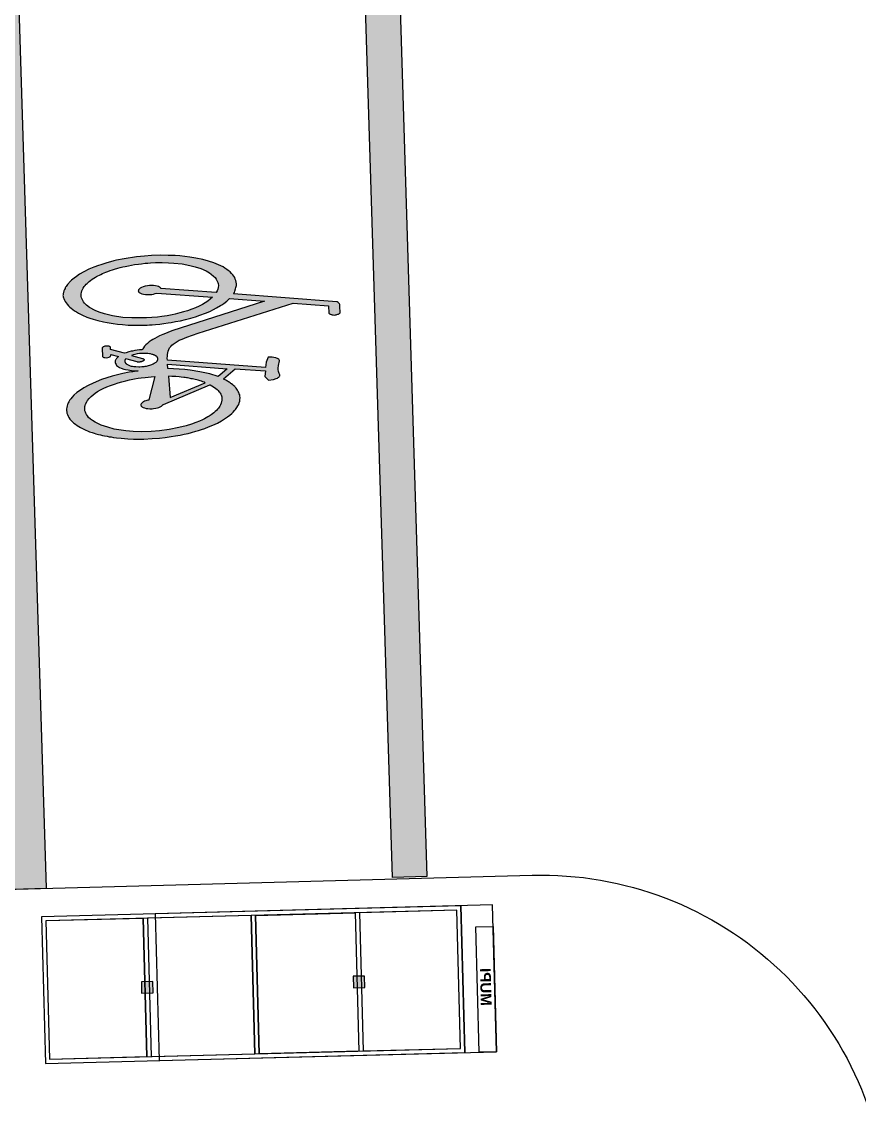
# Model space of a CAD drawing. Header units: metres. Extents: x 668617 to 675126, y 2286318 to 2293677.
# Drawn here: x 669595.03 to 669604.71, y 2287211.24 to 2287223.79 of the extents above; entities that cross this region are included whole.
import ezdxf

# ---------------------------------------------------------------- set-up
doc = ezdxf.new("R2010")
doc.units = ezdxf.units.M
doc.header["$MEASUREMENT"] = 0
for name, color, linetype in [('DMTG-M-PARABUS', 1, 'Continuous'), ('DMTG-PB-BANQUETAS', 251, 'Continuous'), ('DMTG-SH-CAJA BICI', 252, 'Continuous')]:
    doc.layers.add(name, color=color, linetype=linetype)
doc.styles.get("Standard").update_dxf_attribs({"font": 'arial.ttf'})
pattern_1 = [(0, (0, 0), (0, 6.985), [5.08, -1.905]), (90, (0, 0), (-6.985, 4e-16), [5.08, -1.905])]

# ---------------------------------------------------------------- blocks, each defined once
blk = doc.blocks.new('Parabus')
h = blk.add_hatch()
h.set_pattern_fill('ANGLE', color=8)
h.set_pattern_definition(pattern_1)
h.paths.add_polyline_path([(1.175, 1.65), (0.05, 1.65), (0.05, 0.05), (1.175, 0.05), (1.175, 0.784), (1.134, 0.784), (1.134, 0.916), (1.175, 0.916)])
h.paths.add_polyline_path([(2.375, 1.65), (1.225, 1.65), (1.225, 0.916), (1.266, 0.916), (1.266, 0.784), (1.225, 0.784), (1.225, 0.05), (2.375, 0.05)])
h.paths.add_polyline_path([(3.625, 1.65), (2.425, 1.65), (2.425, 0.05), (3.625, 0.05), (3.625, 0.784), (3.584, 0.784), (3.584, 0.916), (3.625, 0.916)])
h.paths.add_polyline_path([(4.8, 1.65), (3.675, 1.65), (3.675, 0.916), (3.716, 0.916), (3.716, 0.784), (3.675, 0.784), (3.675, 0.05), (4.8, 0.05)])
h = blk.add_hatch()
h.set_pattern_fill('ANGLE', color=8)
h.set_pattern_definition(pattern_1)
h.paths.add_polyline_path([(-0.166, 0), (-0.166, 1.45), (-0.366, 1.45), (-0.366, 0)])
h = blk.add_hatch(color=252)
h.dxf.hatch_style = 1
h.paths.add_polyline_path([(1.266, 0.784), (1.134, 0.784), (1.134, 0.916), (1.266, 0.916)])
h.paths.add_polyline_path([(3.584, 0.784), (3.584, 0.916), (3.716, 0.916), (3.716, 0.784)])
at = {"color": 252}
for points in [[(4.85, 0), (0, 0), (0, 1.7), (4.85, 1.7)], [(4.8, 0.05), (0.05, 0.05), (0.05, 1.65), (4.8, 1.65)], [(0.05, 1.65), (1.175, 1.65), (1.175, 0.05), (0.05, 0.05)], [(1.225, 0.05), (2.375, 0.05), (2.375, 1.65), (1.225, 1.65)], [(2.425, 1.65), (3.625, 1.65), (3.625, 0.05), (2.425, 0.05)], [(3.675, 1.65), (4.8, 1.65), (4.8, 0.05), (3.675, 0.05)], [(-0.166, 0), (-0.166, 1.45), (-0.366, 1.45), (-0.366, 0)], [(1.266, 0.784), (1.134, 0.784), (1.134, 0.916), (1.266, 0.916)], [(3.584, 0.784), (3.584, 0.916), (3.716, 0.916), (3.716, 0.784)]]:
    blk.add_lwpolyline(points, close=True, dxfattribs=at)
for points in [[(0, 1.7), (0, 0)], [(1.175, 1.65), (1.175, 0.05)], [(1.225, 1.65), (1.225, 0.05)], [(2.375, 1.65), (2.375, 0.05)], [(2.425, 1.65), (2.425, 0.05)], [(3.625, 1.65), (3.625, 0.05)], [(3.675, 1.65), (3.675, 0.05)], [(4.85, 1.7), (4.85, 0)]]:
    blk.add_lwpolyline(points, dxfattribs=at)
at = {"color": 252, "insert": (-0.325, 0.535), "char_height": 0.125, "attachment_point": 1, "rotation": 90}
blk.add_mtext_dynamic_manual_height_columns('{\\fArial|b1|i0|c0|p34;MUPI}', width=0.63428, gutter_width=12.5, heights=[0], dxfattribs=at)
blk = doc.blocks.new('*U195')
h = blk.add_hatch(color=252)
h.dxf.hatch_style = 1
h.paths.add_polyline_path([(12.435, -1.6), (12.435, -1.2), (0, -1.2), (0, -1.6)])
h.paths.add_polyline_path([(12.435, -5.6), (0, -5.6), (0, -6), (12.435, -6)])
h = blk.add_hatch(color=252)
h.dxf.hatch_style = 1
h.paths.add_polyline_path([(7.272, -4.135), (7.268, -4.07), (7.259, -3.997), (7.253, -3.947), (7.245, -3.895), (7.237, -3.847), (7.228, -3.802), (7.219, -3.761), (7.207, -3.712), (7.199, -3.681), (7.189, -3.647), (7.177, -3.607), (7.161, -3.563), (7.142, -3.512), (7.119, -3.459), (7.095, -3.411), (7.074, -3.375), (7.052, -3.339), (7.033, -3.314), (7.012, -3.288), (6.997, -3.272), (6.981, -3.256), (6.968, -3.244), (6.947, -3.228), (6.929, -3.216), (6.912, -3.207), (6.893, -3.199), (6.875, -3.194), (6.856, -3.191), (6.836, -3.189), (6.831, -3.189), (6.817, -3.19), (6.802, -3.192), (6.788, -3.196), (6.774, -3.201), (6.76, -3.207), (6.747, -3.214), (6.734, -3.222), (6.721, -3.232), (6.709, -3.242), (6.703, -3.247), (6.695, -3.255), (6.683, -3.268), (6.671, -3.282), (6.665, -3.289), (6.66, -3.296), (6.65, -3.31), (6.645, -3.317), (6.638, -3.328), (6.634, -3.334), (6.627, -3.345), (6.622, -3.354), (6.617, -3.364), (6.612, -3.373), (6.498, -3.236), (6.532, -2.887), (6.597, -2.893), (6.626, -2.867), (6.641, -2.852), (6.634, -2.795), (6.625, -2.763), (6.62, -2.749), (6.616, -2.741), (6.61, -2.733), (6.605, -2.728), (6.6, -2.724), (6.596, -2.722), (6.591, -2.721), (6.583, -2.722), (6.578, -2.724), (6.571, -2.728), (6.544, -2.737), (6.523, -2.74), (6.507, -2.739), (6.476, -2.734), (6.421, -2.719), (6.418, -2.72), (6.41, -2.723), (6.404, -2.728), (6.398, -2.735), (6.394, -2.743), (6.389, -2.752), (6.386, -2.763), (6.381, -2.784), (6.378, -2.805), (6.376, -2.85), (6.431, -2.875), (6.494, -2.883), (6.374, -4.015), (6.351, -4.015), (6.329, -4.014), (6.309, -4.012), (6.288, -4.008), (6.269, -4.002), (6.251, -3.994), (6.234, -3.985), (6.218, -3.972), (6.204, -3.958), (6.19, -3.941), (6.175, -3.92), (6.161, -3.894), (6.149, -3.871), (6.135, -3.838), (6.114, -3.781), (6.075, -3.649), (5.762, -2.542), (5.805, -2.133), (5.89, -2.133), (5.893, -2.13), (5.897, -2.124), (5.9, -2.119), (5.902, -2.113), (5.905, -2.106), (5.906, -2.102), (5.908, -2.096), (5.911, -2.085), (5.912, -2.068), (5.911, -2.057), (5.91, -2.047), (5.908, -2.04), (5.905, -2.03), (5.902, -2.022), (5.899, -2.016), (5.897, -2.011), (5.893, -2.005), (5.89, -2.002), (5.811, -2.002), (5.803, -2.003), (5.794, -2.004), (5.785, -2.008), (5.776, -2.013), (5.768, -2.02), (5.761, -2.031), (5.759, -2.037), (5.632, -3.227), (5.627, -3.224), (5.615, -3.217), (5.602, -3.211), (5.573, -3.201), (5.558, -3.197), (5.546, -3.194), (5.534, -3.191), (5.525, -3.19), (5.522, -3.189), (5.515, -3.19), (5.497, -3.191), (5.479, -3.195), (5.461, -3.201), (5.444, -3.208), (5.426, -3.218), (5.41, -3.23), (5.394, -3.243), (5.377, -3.259), (5.358, -3.281), (5.346, -3.296), (5.331, -3.317), (5.317, -3.339), (5.304, -3.362), (5.29, -3.389), (5.266, -3.443), (5.244, -3.503), (5.224, -3.57), (5.204, -3.651), (5.19, -3.719), (5.174, -3.834), (5.169, -3.886), (5.163, -3.967), (5.16, -4.058), (5.16, -4.162), (5.163, -4.242), (5.169, -4.336), (5.186, -4.477), (5.201, -4.567), (5.208, -4.598), (5.217, -4.639), (5.226, -4.679), (5.24, -4.726), (5.247, -4.751), (5.255, -4.777), (5.274, -4.832), (5.296, -4.889), (5.323, -4.95), (5.35, -5), (5.374, -5.036), (5.392, -5.064), (5.416, -5.093), (5.423, -5.102), (5.432, -5.112), (5.441, -5.121), (5.449, -5.128), (5.456, -5.135), (5.465, -5.143), (5.477, -5.152), (5.485, -5.158), (5.495, -5.165), (5.501, -5.169), (5.508, -5.172), (5.519, -5.178), (5.527, -5.181), (5.535, -5.185), (5.542, -5.188), (5.551, -5.19), (5.558, -5.193), (5.565, -5.194), (5.574, -5.196), (5.582, -5.197), (5.589, -5.198), (5.599, -5.198), (5.605, -5.197), (5.615, -5.194), (5.626, -5.191), (5.643, -5.184), (5.659, -5.175), (5.677, -5.165), (5.693, -5.153), (5.71, -5.139), (5.725, -5.125), (5.74, -5.108), (5.755, -5.09), (5.77, -5.07), (5.785, -5.049), (5.799, -5.027), (5.812, -5.004), (5.825, -4.979), (5.847, -4.93), (5.861, -4.896), (5.875, -4.856), (5.892, -4.805), (5.909, -4.74), (5.919, -4.697), (5.932, -4.628), (5.94, -4.579), (5.947, -4.521), (5.954, -4.456), (5.958, -4.387), (5.961, -4.304), (5.961, -4.237), (5.961, -4.208), (5.96, -4.178), (5.958, -4.139), (5.954, -4.091), (5.95, -4.044), (5.944, -3.992), (5.94, -3.956), (5.932, -3.906), (5.923, -3.851), (5.911, -3.79), (5.896, -3.729), (5.882, -3.673), (5.866, -3.623), (5.844, -3.558), (5.826, -3.509), (5.807, -3.466), (5.788, -3.427), (5.763, -3.381), (5.754, -3.366), (5.739, -3.343), (5.715, -3.309), (5.696, -3.287), (5.684, -3.274), (5.728, -2.873), (6.038, -3.953), (6.053, -3.998), (6.064, -4.028), (6.076, -4.06), (6.091, -4.096), (6.104, -4.126), (6.119, -4.154), (6.131, -4.176), (6.143, -4.197), (6.156, -4.218), (6.173, -4.24), (6.189, -4.258), (6.206, -4.274), (6.223, -4.287), (6.235, -4.295), (6.244, -4.299), (6.244, -4.307), (6.246, -4.332), (6.249, -4.362), (6.251, -4.386), (6.256, -4.414), (6.259, -4.432), (6.265, -4.457), (6.274, -4.488), (6.28, -4.508), (6.23, -4.667), (6.206, -4.667), (6.205, -4.667), (6.201, -4.67), (6.198, -4.673), (6.195, -4.678), (6.193, -4.684), (6.191, -4.691), (6.19, -4.698), (6.189, -4.716), (6.191, -4.733), (6.193, -4.74), (6.196, -4.747), (6.199, -4.753), (6.202, -4.758), (6.205, -4.761), (6.209, -4.764), (6.211, -4.764), (6.212, -4.764), (6.308, -4.764), (6.31, -4.763), (6.314, -4.76), (6.317, -4.756), (6.319, -4.75), (6.321, -4.743), (6.323, -4.736), (6.324, -4.72), (6.323, -4.702), (6.319, -4.687), (6.316, -4.681), (6.313, -4.675), (6.31, -4.671), (6.306, -4.669), (6.302, -4.667), (6.301, -4.667), (6.287, -4.667), (6.316, -4.579), (6.322, -4.587), (6.336, -4.601), (6.343, -4.607), (6.35, -4.611), (6.357, -4.615), (6.365, -4.617), (6.372, -4.618), (6.376, -4.619), (6.378, -4.619), (6.384, -4.618), (6.396, -4.616), (6.407, -4.61), (6.417, -4.603), (6.426, -4.593), (6.434, -4.582), (6.442, -4.569), (6.449, -4.553), (6.461, -4.521), (6.466, -4.504), (6.474, -4.47), (6.48, -4.433), (6.484, -4.399), (6.486, -4.383), (6.487, -4.372), (6.488, -4.358), (6.495, -4.417), (6.501, -4.46), (6.514, -4.533), (6.526, -4.598), (6.54, -4.659), (6.556, -4.719), (6.576, -4.783), (6.612, -4.881), (6.638, -4.939), (6.665, -4.991), (6.689, -5.031), (6.716, -5.071), (6.746, -5.108), (6.768, -5.129), (6.787, -5.145), (6.799, -5.155), (6.814, -5.166), (6.82, -5.169), (6.833, -5.177), (6.845, -5.182), (6.851, -5.185), (6.866, -5.19), (6.884, -5.195), (6.901, -5.197), (6.91, -5.198), (6.917, -5.198), (6.923, -5.198), (6.931, -5.197), (6.95, -5.194), (6.968, -5.189), (6.985, -5.183), (7.003, -5.174), (7.021, -5.162), (7.037, -5.15), (7.052, -5.135), (7.068, -5.12), (7.083, -5.101), (7.098, -5.081), (7.11, -5.063), (7.127, -5.037), (7.139, -5.013), (7.152, -4.988), (7.166, -4.957), (7.173, -4.94), (7.178, -4.926), (7.184, -4.911), (7.188, -4.9), (7.192, -4.887), (7.199, -4.867), (7.208, -4.838), (7.214, -4.816), (7.22, -4.793), (7.227, -4.767), (7.233, -4.739), (7.238, -4.716), (7.242, -4.693), (7.248, -4.664), (7.253, -4.631), (7.261, -4.576), (7.269, -4.501), (7.274, -4.436), (7.276, -4.366), (7.278, -4.316), (7.276, -4.217)])
h.paths.add_polyline_path([(6.829, -4.243), (6.831, -4.257), (6.834, -4.267), (6.837, -4.279), (6.842, -4.293), (6.848, -4.306), (6.852, -4.313), (6.855, -4.318), (6.862, -4.327), (6.87, -4.333), (6.877, -4.336), (6.882, -4.337), (6.886, -4.337), (6.891, -4.335), (6.896, -4.333), (6.9, -4.329), (6.904, -4.324), (6.908, -4.319), (6.912, -4.312), (6.919, -4.296), (6.924, -4.278), (6.927, -4.257), (6.929, -4.234), (6.93, -4.209), (6.929, -4.191), (6.926, -4.167), (6.922, -4.148), (6.917, -4.13), (6.911, -4.115), (6.905, -4.101), (6.898, -4.09), (6.89, -4.082), (6.884, -4.078), (6.675, -3.531), (6.687, -3.51), (6.706, -3.481), (6.718, -3.466), (6.73, -3.452), (6.742, -3.44), (6.753, -3.431), (6.764, -3.422), (6.773, -3.416), (6.785, -3.41), (6.795, -3.405), (6.806, -3.402), (6.817, -3.399), (6.827, -3.398), (6.839, -3.398), (6.847, -3.399), (6.864, -3.402), (6.873, -3.404), (6.889, -3.408), (6.909, -3.417), (6.926, -3.426), (6.947, -3.441), (6.96, -3.454), (6.973, -3.466), (6.986, -3.481), (6.999, -3.496), (7.01, -3.512), (7.023, -3.53), (7.035, -3.551), (7.045, -3.568), (7.054, -3.586), (7.065, -3.607), (7.076, -3.632), (7.091, -3.666), (7.106, -3.709), (7.123, -3.76), (7.139, -3.821), (7.158, -3.906), (7.177, -4.021), (7.188, -4.133), (7.193, -4.226), (7.193, -4.34), (7.186, -4.437), (7.177, -4.519), (7.168, -4.574), (7.152, -4.654), (7.129, -4.727), (7.103, -4.804), (7.065, -4.873), (7.046, -4.901), (7.029, -4.923), (7.007, -4.945), (6.989, -4.959), (6.972, -4.97), (6.958, -4.977), (6.945, -4.981), (6.93, -4.985), (6.908, -4.987), (6.897, -4.987), (6.882, -4.985), (6.869, -4.982), (6.854, -4.976), (6.826, -4.962), (6.811, -4.951), (6.791, -4.934), (6.768, -4.91), (6.748, -4.885), (6.731, -4.861), (6.713, -4.833), (6.694, -4.797), (6.679, -4.766), (6.661, -4.723), (6.645, -4.68), (6.631, -4.635), (6.618, -4.591), (6.607, -4.548), (6.597, -4.502), (6.588, -4.459), (6.579, -4.403), (6.573, -4.359), (6.569, -4.324), (6.565, -4.277), (6.56, -4.208), (6.558, -4.167)], flags=16)
h.paths.add_polyline_path([(6.561, -4.009), (6.563, -3.97), (6.568, -3.922), (6.572, -3.886), (6.575, -3.86), (6.579, -3.833), (6.582, -3.815), (6.585, -3.801), (6.587, -3.788), (6.59, -3.773), (6.593, -3.759), (6.597, -3.745), (6.6, -3.73), (6.604, -3.717), (6.608, -3.7), (6.612, -3.683), (6.618, -3.665), (6.625, -3.645), (6.63, -3.629), (6.636, -3.614), (6.643, -3.598), (6.648, -3.585), (6.806, -3.998)], flags=16)
h.paths.add_polyline_path([(6.472, -4.013), (6.422, -4.015), (6.494, -3.327), (6.545, -3.388), (6.583, -3.436), (6.548, -3.53), (6.519, -3.643), (6.498, -3.754), (6.49, -3.816)], flags=16)
h.paths.add_polyline_path([(6.422, -4.207), (6.426, -4.22), (6.429, -4.234), (6.435, -4.259), (6.436, -4.272), (6.438, -4.287), (6.44, -4.311), (6.441, -4.334), (6.44, -4.349), (6.438, -4.381), (6.438, -4.387), (6.435, -4.405), (6.432, -4.421), (6.429, -4.435), (6.425, -4.447), (6.422, -4.455), (6.418, -4.464), (6.415, -4.47), (6.412, -4.477), (6.406, -4.486), (6.4, -4.494), (6.394, -4.499), (6.39, -4.501), (6.388, -4.503), (6.381, -4.506), (6.375, -4.508), (6.367, -4.507), (6.36, -4.506), (6.353, -4.502), (6.347, -4.498), (6.343, -4.494), (6.384, -4.365), (6.385, -4.362), (6.385, -4.358), (6.386, -4.353), (6.386, -4.35), (6.386, -4.343), (6.386, -4.336), (6.386, -4.333), (6.385, -4.329), (6.384, -4.323), (6.383, -4.318), (6.383, -4.315), (6.382, -4.312), (6.381, -4.308), (6.379, -4.304), (6.378, -4.301), (6.377, -4.298), (6.375, -4.295), (6.373, -4.292), (6.371, -4.289), (6.37, -4.288), (6.368, -4.286), (6.367, -4.286), (6.367, -4.285), (6.366, -4.285), (6.365, -4.285), (6.365, -4.284), (6.364, -4.284), (6.364, -4.284), (6.363, -4.284), (6.362, -4.284), (6.362, -4.284), (6.361, -4.284), (6.36, -4.284), (6.36, -4.284), (6.359, -4.284), (6.358, -4.285), (6.357, -4.285), (6.356, -4.286), (6.355, -4.286), (6.354, -4.287), (6.353, -4.288), (6.352, -4.29), (6.351, -4.291), (6.35, -4.293), (6.349, -4.295), (6.348, -4.297), (6.347, -4.301), (6.306, -4.427), (6.301, -4.41), (6.296, -4.388), (6.291, -4.36), (6.289, -4.336), (6.288, -4.318), (6.287, -4.3), (6.288, -4.268), (6.291, -4.239), (6.294, -4.221), (6.296, -4.208), (6.302, -4.189), (6.304, -4.18), (6.307, -4.173), (6.309, -4.168), (6.313, -4.161), (6.317, -4.153), (6.322, -4.146), (6.328, -4.138), (6.335, -4.132), (6.341, -4.128), (6.347, -4.125), (6.356, -4.124), (6.364, -4.125), (6.371, -4.128), (6.377, -4.131), (6.383, -4.136), (6.388, -4.141), (6.393, -4.147), (6.398, -4.155), (6.406, -4.168), (6.412, -4.181), (6.418, -4.196)], flags=16)
h.paths.add_polyline_path([(5.877, -4.181), (5.878, -4.243), (5.877, -4.321), (5.874, -4.41), (5.864, -4.513), (5.841, -4.633), (5.817, -4.726), (5.795, -4.785), (5.775, -4.831), (5.736, -4.897), (5.709, -4.931), (5.686, -4.952), (5.669, -4.964), (5.656, -4.972), (5.64, -4.979), (5.624, -4.984), (5.609, -4.987), (5.592, -4.988), (5.575, -4.987), (5.56, -4.984), (5.543, -4.978), (5.528, -4.971), (5.512, -4.962), (5.495, -4.951), (5.481, -4.939), (5.468, -4.927), (5.458, -4.915), (5.451, -4.907), (5.437, -4.891), (5.426, -4.875), (5.412, -4.855), (5.399, -4.834), (5.389, -4.816), (5.382, -4.803), (5.375, -4.789), (5.366, -4.768), (5.36, -4.755), (5.351, -4.735), (5.344, -4.716), (5.335, -4.695), (5.327, -4.672), (5.319, -4.646), (5.31, -4.617), (5.304, -4.593), (5.294, -4.555), (5.287, -4.526), (5.281, -4.496), (5.275, -4.47), (5.269, -4.432), (5.263, -4.394), (5.258, -4.359), (5.253, -4.314), (5.25, -4.279), (5.247, -4.236), (5.245, -4.205), (5.244, -4.176), (5.243, -4.118), (5.244, -4.04), (5.248, -3.967), (5.254, -3.906), (5.268, -3.81), (5.287, -3.721), (5.304, -3.661), (5.328, -3.596), (5.357, -3.536), (5.38, -3.499), (5.396, -3.477), (5.418, -3.453), (5.437, -3.435), (5.455, -3.422), (5.47, -3.414), (5.486, -3.408), (5.496, -3.404), (5.507, -3.402), (5.529, -3.399), (5.551, -3.402), (5.573, -3.407), (5.592, -3.415), (5.611, -3.427), (5.545, -4.064), (5.54, -4.066), (5.536, -4.069), (5.532, -4.073), (5.527, -4.079), (5.52, -4.092), (5.515, -4.107), (5.51, -4.126), (5.506, -4.147), (5.505, -4.169), (5.505, -4.195), (5.507, -4.22), (5.511, -4.245), (5.517, -4.267), (5.524, -4.287), (5.528, -4.296), (5.532, -4.303), (5.537, -4.309), (5.539, -4.312), (5.542, -4.315), (5.547, -4.32), (5.552, -4.323), (5.557, -4.325), (5.563, -4.326), (5.568, -4.325), (5.573, -4.323), (5.578, -4.32), (5.582, -4.316), (5.587, -4.31), (5.591, -4.303), (5.595, -4.296), (5.598, -4.288), (5.604, -4.268), (5.608, -4.246), (5.61, -4.221), (5.61, -4.195), (5.608, -4.172), (5.605, -4.151), (5.601, -4.132), (5.595, -4.114), (5.663, -3.472), (5.685, -3.498), (5.705, -3.526), (5.725, -3.559), (5.742, -3.591), (5.76, -3.629), (5.779, -3.673), (5.793, -3.714), (5.81, -3.765), (5.822, -3.81), (5.833, -3.856), (5.844, -3.908), (5.851, -3.942), (5.86, -4.002), (5.867, -4.063), (5.872, -4.113)], flags=16)
at = {"color": 252}
for points in [[(0, -1.2), (12.435, -1.2), (12.435, -1.6), (0, -1.6)], [(0, -6), (12.435, -6), (12.435, -5.6), (0, -5.6)]]:
    blk.add_lwpolyline(points, close=True, dxfattribs=at)
for points in [[(6.374, -4.015), (6.351, -4.015), (6.329, -4.014), (6.309, -4.012), (6.288, -4.008), (6.269, -4.002), (6.251, -3.994), (6.234, -3.985), (6.218, -3.972), (6.204, -3.958), (6.19, -3.941), (6.175, -3.92), (6.161, -3.894), (6.149, -3.871), (6.135, -3.838), (6.114, -3.781), (6.075, -3.649), (5.762, -2.542), (5.805, -2.133), (5.89, -2.133), (5.893, -2.13), (5.897, -2.124), (5.9, -2.119), (5.902, -2.113), (5.905, -2.106), (5.906, -2.102), (5.908, -2.096), (5.911, -2.085), (5.912, -2.068), (5.911, -2.057), (5.91, -2.047), (5.908, -2.04), (5.905, -2.03), (5.902, -2.022), (5.899, -2.016), (5.897, -2.011), (5.893, -2.005), (5.89, -2.002), (5.811, -2.002), (5.803, -2.003), (5.794, -2.004), (5.785, -2.008), (5.776, -2.013), (5.768, -2.02), (5.761, -2.031), (5.759, -2.037), (5.632, -3.227), (5.627, -3.224), (5.615, -3.217), (5.602, -3.211), (5.573, -3.201), (5.558, -3.197), (5.546, -3.194), (5.534, -3.191), (5.525, -3.19), (5.522, -3.189), (5.515, -3.19), (5.497, -3.191), (5.479, -3.195), (5.461, -3.201), (5.444, -3.208), (5.426, -3.218), (5.41, -3.23), (5.394, -3.243), (5.377, -3.259), (5.358, -3.281), (5.346, -3.296), (5.331, -3.317), (5.317, -3.339), (5.304, -3.362), (5.29, -3.389), (5.266, -3.443), (5.244, -3.503), (5.224, -3.57), (5.204, -3.651), (5.19, -3.719), (5.174, -3.834), (5.169, -3.886), (5.163, -3.967), (5.16, -4.058), (5.16, -4.162), (5.163, -4.242), (5.169, -4.336), (5.186, -4.477), (5.201, -4.567), (5.208, -4.598), (5.217, -4.639), (5.226, -4.679), (5.24, -4.726), (5.247, -4.751), (5.255, -4.777), (5.274, -4.832), (5.296, -4.889), (5.323, -4.95), (5.35, -5), (5.374, -5.036), (5.392, -5.064), (5.416, -5.093), (5.423, -5.102), (5.432, -5.112), (5.441, -5.121), (5.449, -5.128), (5.456, -5.135), (5.465, -5.143), (5.477, -5.152), (5.485, -5.158), (5.495, -5.165), (5.501, -5.169), (5.508, -5.172), (5.519, -5.178), (5.527, -5.181), (5.535, -5.185), (5.542, -5.188), (5.551, -5.19), (5.558, -5.193), (5.565, -5.194), (5.574, -5.196), (5.582, -5.197), (5.589, -5.198), (5.599, -5.198), (5.605, -5.197), (5.615, -5.194), (5.626, -5.191), (5.643, -5.184), (5.659, -5.175), (5.677, -5.165), (5.693, -5.153), (5.71, -5.139), (5.725, -5.125), (5.74, -5.108), (5.755, -5.09), (5.77, -5.07), (5.785, -5.049), (5.799, -5.027), (5.812, -5.004), (5.825, -4.979), (5.847, -4.93), (5.861, -4.896), (5.875, -4.856), (5.892, -4.805), (5.909, -4.74), (5.919, -4.697), (5.932, -4.628), (5.94, -4.579), (5.947, -4.521), (5.954, -4.456), (5.958, -4.387), (5.961, -4.304), (5.961, -4.237), (5.961, -4.208), (5.96, -4.178), (5.958, -4.139), (5.954, -4.091), (5.95, -4.044), (5.944, -3.992), (5.94, -3.956), (5.932, -3.906), (5.923, -3.851), (5.911, -3.79), (5.896, -3.729), (5.882, -3.673), (5.866, -3.623), (5.844, -3.558), (5.826, -3.509), (5.807, -3.466), (5.788, -3.427), (5.763, -3.381), (5.754, -3.366), (5.739, -3.343), (5.715, -3.309), (5.696, -3.287), (5.684, -3.274), (5.728, -2.873), (6.038, -3.953), (6.053, -3.998), (6.064, -4.028), (6.076, -4.06), (6.091, -4.096), (6.104, -4.126), (6.119, -4.154), (6.131, -4.176), (6.143, -4.197), (6.156, -4.218), (6.173, -4.24), (6.189, -4.258), (6.206, -4.274), (6.223, -4.287), (6.235, -4.295), (6.244, -4.299), (6.244, -4.307), (6.246, -4.332), (6.249, -4.362), (6.251, -4.386), (6.256, -4.414), (6.259, -4.432), (6.265, -4.457), (6.274, -4.488), (6.28, -4.508), (6.23, -4.667), (6.206, -4.667), (6.205, -4.667), (6.201, -4.67), (6.198, -4.673), (6.195, -4.678), (6.193, -4.684), (6.191, -4.691), (6.19, -4.698), (6.189, -4.716), (6.191, -4.733), (6.193, -4.74), (6.196, -4.747), (6.199, -4.753), (6.202, -4.758), (6.205, -4.761), (6.209, -4.764), (6.211, -4.764), (6.212, -4.764), (6.308, -4.764), (6.31, -4.763), (6.314, -4.76), (6.317, -4.756), (6.319, -4.75), (6.321, -4.743), (6.323, -4.736), (6.324, -4.72), (6.323, -4.702), (6.319, -4.687), (6.316, -4.681), (6.313, -4.675), (6.31, -4.671), (6.306, -4.669), (6.302, -4.667), (6.301, -4.667), (6.287, -4.667), (6.316, -4.579), (6.322, -4.587), (6.336, -4.601), (6.343, -4.607), (6.35, -4.611), (6.357, -4.615), (6.365, -4.617), (6.372, -4.618), (6.376, -4.619), (6.378, -4.619), (6.384, -4.618), (6.396, -4.616), (6.407, -4.61), (6.417, -4.603), (6.426, -4.593), (6.434, -4.582), (6.442, -4.569), (6.449, -4.553), (6.461, -4.521), (6.466, -4.504), (6.474, -4.47), (6.48, -4.433), (6.484, -4.399), (6.486, -4.383), (6.487, -4.372), (6.488, -4.358), (6.495, -4.417), (6.501, -4.46), (6.514, -4.533), (6.526, -4.598), (6.54, -4.659), (6.556, -4.719), (6.576, -4.783), (6.612, -4.881), (6.638, -4.939), (6.665, -4.991), (6.689, -5.031), (6.716, -5.071), (6.746, -5.108), (6.768, -5.129), (6.787, -5.145), (6.799, -5.155), (6.814, -5.166), (6.82, -5.169), (6.833, -5.177), (6.845, -5.182), (6.851, -5.185), (6.866, -5.19), (6.884, -5.195), (6.901, -5.197), (6.91, -5.198), (6.917, -5.198), (6.923, -5.198), (6.931, -5.197), (6.95, -5.194), (6.968, -5.189), (6.985, -5.183), (7.003, -5.174), (7.021, -5.162), (7.037, -5.15), (7.052, -5.135), (7.068, -5.12), (7.083, -5.101), (7.098, -5.081), (7.11, -5.063), (7.123, -5.042), (7.126, -5.037), (7.139, -5.013), (7.152, -4.988), (7.166, -4.957), (7.173, -4.94), (7.178, -4.926), (7.184, -4.911), (7.188, -4.9), (7.192, -4.887), (7.199, -4.867), (7.208, -4.838), (7.214, -4.816), (7.22, -4.793), (7.227, -4.767), (7.233, -4.739), (7.238, -4.716), (7.242, -4.693), (7.248, -4.664), (7.253, -4.631), (7.261, -4.576), (7.269, -4.501), (7.274, -4.436), (7.276, -4.366), (7.278, -4.316), (7.276, -4.217), (7.272, -4.135), (7.268, -4.07), (7.259, -3.997), (7.253, -3.947), (7.245, -3.895), (7.237, -3.847), (7.228, -3.802), (7.219, -3.761), (7.207, -3.712), (7.199, -3.681), (7.189, -3.647), (7.177, -3.607), (7.161, -3.563), (7.142, -3.512), (7.119, -3.459), (7.095, -3.411), (7.074, -3.375), (7.052, -3.339), (7.033, -3.314), (7.012, -3.288), (6.997, -3.272), (6.981, -3.256), (6.968, -3.244), (6.947, -3.228), (6.929, -3.216), (6.912, -3.207), (6.893, -3.199), (6.875, -3.194), (6.856, -3.191), (6.836, -3.189), (6.831, -3.189), (6.817, -3.19), (6.802, -3.192), (6.788, -3.196), (6.774, -3.201), (6.76, -3.207), (6.747, -3.214), (6.734, -3.222), (6.721, -3.232), (6.709, -3.242), (6.703, -3.247), (6.695, -3.255), (6.683, -3.268), (6.671, -3.282), (6.665, -3.289), (6.66, -3.296), (6.65, -3.31), (6.645, -3.317), (6.638, -3.328), (6.634, -3.334), (6.627, -3.345), (6.622, -3.354), (6.617, -3.364), (6.612, -3.373), (6.498, -3.236), (6.532, -2.887), (6.597, -2.893), (6.626, -2.867), (6.641, -2.852), (6.634, -2.795), (6.625, -2.763), (6.62, -2.749), (6.616, -2.741), (6.61, -2.733), (6.605, -2.728), (6.6, -2.724), (6.596, -2.722), (6.591, -2.721), (6.583, -2.722), (6.578, -2.724), (6.575, -2.725), (6.57, -2.728), (6.544, -2.737), (6.523, -2.74), (6.507, -2.739), (6.476, -2.734), (6.421, -2.719), (6.418, -2.72), (6.41, -2.723), (6.404, -2.728), (6.398, -2.735), (6.394, -2.743), (6.389, -2.752), (6.386, -2.763), (6.381, -2.784), (6.378, -2.805), (6.376, -2.85), (6.431, -2.875), (6.494, -2.883), (6.374, -4.015)], [(6.422, -4.015), (6.494, -3.327), (6.545, -3.388), (6.583, -3.436), (6.548, -3.53), (6.519, -3.643), (6.498, -3.754), (6.49, -3.816), (6.472, -4.013), (6.422, -4.015)], [(5.611, -3.427), (5.545, -4.064), (5.54, -4.066), (5.536, -4.069), (5.532, -4.073), (5.527, -4.079), (5.52, -4.092), (5.515, -4.107), (5.51, -4.126), (5.506, -4.147), (5.505, -4.169), (5.505, -4.195), (5.507, -4.22), (5.511, -4.245), (5.517, -4.267), (5.524, -4.287), (5.528, -4.296), (5.532, -4.303), (5.537, -4.309), (5.539, -4.312), (5.542, -4.315), (5.547, -4.32), (5.552, -4.323), (5.557, -4.325), (5.563, -4.326), (5.568, -4.325), (5.573, -4.323), (5.578, -4.32), (5.582, -4.316), (5.587, -4.31), (5.591, -4.303), (5.595, -4.296), (5.598, -4.288), (5.604, -4.268), (5.608, -4.246), (5.61, -4.221), (5.61, -4.195), (5.608, -4.172), (5.605, -4.151), (5.601, -4.132), (5.595, -4.114), (5.663, -3.472), (5.685, -3.498), (5.705, -3.526), (5.725, -3.559), (5.742, -3.591), (5.76, -3.629), (5.779, -3.673), (5.793, -3.714), (5.81, -3.765), (5.822, -3.81), (5.833, -3.856), (5.844, -3.908), (5.851, -3.942), (5.86, -4.002), (5.867, -4.063), (5.872, -4.113), (5.877, -4.181), (5.878, -4.243), (5.877, -4.321), (5.874, -4.41), (5.864, -4.513), (5.841, -4.633), (5.817, -4.726), (5.795, -4.785), (5.775, -4.831), (5.736, -4.897), (5.709, -4.931), (5.686, -4.952), (5.669, -4.964), (5.656, -4.972), (5.64, -4.979), (5.624, -4.984), (5.609, -4.987), (5.592, -4.988), (5.575, -4.987), (5.56, -4.984), (5.543, -4.978), (5.528, -4.971), (5.512, -4.962), (5.495, -4.951), (5.481, -4.939), (5.468, -4.927), (5.458, -4.915), (5.451, -4.907), (5.437, -4.891), (5.426, -4.875), (5.412, -4.855), (5.399, -4.834), (5.389, -4.816), (5.382, -4.803), (5.375, -4.789), (5.366, -4.768), (5.36, -4.755), (5.351, -4.735), (5.344, -4.716), (5.335, -4.695), (5.327, -4.672), (5.319, -4.646), (5.31, -4.617), (5.304, -4.593), (5.294, -4.555), (5.287, -4.526), (5.281, -4.496), (5.275, -4.47), (5.269, -4.432), (5.263, -4.394), (5.258, -4.359), (5.253, -4.314), (5.25, -4.279), (5.247, -4.236), (5.245, -4.205), (5.244, -4.176), (5.243, -4.118), (5.244, -4.04), (5.248, -3.967), (5.254, -3.906), (5.268, -3.81), (5.287, -3.721), (5.304, -3.661), (5.328, -3.596), (5.357, -3.536), (5.38, -3.499), (5.396, -3.477), (5.418, -3.453), (5.437, -3.435), (5.455, -3.422), (5.47, -3.414), (5.486, -3.408), (5.496, -3.404), (5.507, -3.402), (5.529, -3.399), (5.551, -3.402), (5.573, -3.407), (5.592, -3.415), (5.611, -3.427)], [(6.558, -4.167), (6.828, -4.243), (6.829, -4.245), (6.831, -4.257), (6.834, -4.267), (6.837, -4.279), (6.842, -4.293), (6.848, -4.306), (6.852, -4.313), (6.855, -4.318), (6.862, -4.327), (6.87, -4.333), (6.877, -4.336), (6.882, -4.337), (6.886, -4.337), (6.891, -4.335), (6.896, -4.333), (6.9, -4.329), (6.904, -4.324), (6.908, -4.319), (6.912, -4.312), (6.919, -4.296), (6.924, -4.278), (6.927, -4.257), (6.929, -4.234), (6.93, -4.209), (6.929, -4.191), (6.926, -4.167), (6.922, -4.148), (6.917, -4.13), (6.911, -4.115), (6.905, -4.101), (6.898, -4.09), (6.89, -4.082), (6.886, -4.079), (6.884, -4.077), (6.675, -3.532), (6.675, -3.53), (6.687, -3.51), (6.706, -3.481), (6.718, -3.466), (6.73, -3.452), (6.742, -3.44), (6.753, -3.431), (6.764, -3.422), (6.773, -3.416), (6.785, -3.41), (6.795, -3.405), (6.806, -3.402), (6.817, -3.399), (6.827, -3.398), (6.839, -3.398), (6.847, -3.399), (6.864, -3.402), (6.873, -3.404), (6.889, -3.408), (6.909, -3.417), (6.926, -3.426), (6.947, -3.441), (6.96, -3.454), (6.973, -3.466), (6.986, -3.481), (6.999, -3.496), (7.01, -3.512), (7.023, -3.53), (7.035, -3.551), (7.045, -3.568), (7.054, -3.586), (7.065, -3.607), (7.076, -3.632), (7.091, -3.666), (7.106, -3.709), (7.123, -3.76), (7.139, -3.821), (7.158, -3.906), (7.177, -4.021), (7.188, -4.133), (7.193, -4.226), (7.193, -4.34), (7.186, -4.437), (7.177, -4.519), (7.168, -4.574), (7.152, -4.654), (7.129, -4.727), (7.103, -4.804), (7.065, -4.873), (7.046, -4.901), (7.029, -4.923), (7.007, -4.945), (6.989, -4.959), (6.972, -4.97), (6.958, -4.977), (6.945, -4.981), (6.93, -4.985), (6.908, -4.987), (6.897, -4.987), (6.882, -4.985), (6.869, -4.982), (6.854, -4.976), (6.826, -4.962), (6.811, -4.951), (6.791, -4.934), (6.768, -4.91), (6.748, -4.885), (6.731, -4.861), (6.713, -4.833), (6.694, -4.797), (6.679, -4.766), (6.661, -4.723), (6.645, -4.68), (6.631, -4.635), (6.618, -4.591), (6.607, -4.548), (6.597, -4.502), (6.588, -4.459), (6.579, -4.403), (6.573, -4.359), (6.569, -4.324), (6.565, -4.277), (6.56, -4.208), (6.558, -4.167)], [(6.561, -4.009), (6.806, -3.998), (6.648, -3.585), (6.643, -3.598), (6.636, -3.614), (6.63, -3.629), (6.625, -3.645), (6.618, -3.665), (6.612, -3.683), (6.608, -3.7), (6.604, -3.717), (6.6, -3.73), (6.597, -3.745), (6.593, -3.759), (6.59, -3.773), (6.587, -3.788), (6.585, -3.801), (6.582, -3.815), (6.579, -3.833), (6.575, -3.86), (6.572, -3.886), (6.568, -3.922), (6.563, -3.97), (6.561, -4.009)], [(6.306, -4.427), (6.347, -4.301), (6.348, -4.297), (6.349, -4.295), (6.35, -4.293), (6.351, -4.291), (6.352, -4.29), (6.353, -4.288), (6.354, -4.287), (6.355, -4.286), (6.356, -4.286), (6.357, -4.285), (6.358, -4.285), (6.359, -4.284), (6.36, -4.284), (6.36, -4.284), (6.361, -4.284), (6.362, -4.284), (6.362, -4.284), (6.363, -4.284), (6.364, -4.284), (6.364, -4.284), (6.365, -4.284), (6.365, -4.285), (6.366, -4.285), (6.367, -4.285), (6.367, -4.286), (6.368, -4.286), (6.37, -4.288), (6.371, -4.289), (6.373, -4.292), (6.375, -4.295), (6.377, -4.298), (6.378, -4.301), (6.379, -4.304), (6.381, -4.308), (6.382, -4.312), (6.383, -4.315), (6.383, -4.318), (6.384, -4.322), (6.384, -4.323), (6.385, -4.329), (6.386, -4.333), (6.386, -4.336), (6.386, -4.343), (6.386, -4.35), (6.386, -4.353), (6.385, -4.358), (6.385, -4.362), (6.384, -4.365), (6.343, -4.494), (6.346, -4.497), (6.349, -4.499), (6.351, -4.501), (6.352, -4.502), (6.354, -4.503), (6.356, -4.504), (6.357, -4.504), (6.358, -4.505), (6.36, -4.505), (6.361, -4.506), (6.363, -4.506), (6.364, -4.507), (6.365, -4.507), (6.367, -4.507), (6.369, -4.507), (6.37, -4.507), (6.371, -4.507), (6.373, -4.507), (6.373, -4.507), (6.374, -4.507), (6.375, -4.507), (6.376, -4.507), (6.376, -4.507), (6.377, -4.507), (6.378, -4.507), (6.379, -4.507), (6.38, -4.506), (6.381, -4.506), (6.382, -4.506), (6.383, -4.505), (6.384, -4.505), (6.384, -4.505), (6.385, -4.505), (6.385, -4.504), (6.386, -4.504), (6.386, -4.504), (6.387, -4.503), (6.388, -4.503), (6.389, -4.502), (6.39, -4.502), (6.39, -4.501), (6.391, -4.501), (6.392, -4.5), (6.393, -4.5), (6.394, -4.499), (6.396, -4.497), (6.398, -4.496), (6.399, -4.494), (6.402, -4.491), (6.404, -4.488), (6.407, -4.485), (6.412, -4.477), (6.415, -4.47), (6.418, -4.464), (6.422, -4.455), (6.425, -4.447), (6.429, -4.435), (6.432, -4.421), (6.435, -4.405), (6.438, -4.387), (6.438, -4.381), (6.44, -4.349), (6.441, -4.334), (6.44, -4.311), (6.438, -4.287), (6.436, -4.272), (6.435, -4.259), (6.429, -4.234), (6.426, -4.22), (6.422, -4.207), (6.418, -4.196), (6.412, -4.181), (6.406, -4.168), (6.398, -4.155), (6.393, -4.147), (6.388, -4.141), (6.385, -4.138), (6.381, -4.135), (6.378, -4.132), (6.376, -4.131), (6.372, -4.129), (6.369, -4.127), (6.366, -4.126), (6.363, -4.125), (6.361, -4.125), (6.359, -4.125), (6.356, -4.124), (6.353, -4.125), (6.349, -4.125), (6.346, -4.126), (6.343, -4.128), (6.339, -4.129), (6.336, -4.131), (6.334, -4.133), (6.33, -4.136), (6.328, -4.138), (6.326, -4.141), (6.322, -4.146), (6.319, -4.15), (6.316, -4.155), (6.313, -4.16), (6.311, -4.164), (6.309, -4.168), (6.307, -4.173), (6.304, -4.18), (6.302, -4.189), (6.296, -4.208), (6.294, -4.221), (6.291, -4.239), (6.288, -4.268), (6.287, -4.3), (6.288, -4.318), (6.289, -4.336), (6.291, -4.36), (6.296, -4.388), (6.301, -4.41), (6.306, -4.427)]]:
    blk.add_lwpolyline(points)
at = {"color": 254}
blk.add_lwpolyline([(5.727, -2.34), (5.727, -2.34)], dxfattribs=at)

msp = doc.modelspace()

# ---------------------------------------------------------------- linework, layer by layer
at = {"layer": 'DMTG-M-PARABUS'}
msp.add_lwpolyline([(669600.46798, 2287213.57832), (669596.56932, 2287213.47604), (669596.6139, 2287211.77663), (669600.51256, 2287211.8789)], close=True, dxfattribs=at)
msp.add_lwpolyline([(669600.46798, 2287213.57832), (669596.56932, 2287213.47604), (669596.6139, 2287211.77663), (669600.51256, 2287211.8789)], close=True, dxfattribs=at)
msp.add_lwpolyline([(669600.46798, 2287213.57832), (669596.56932, 2287213.47604), (669596.6139, 2287211.77663), (669600.51256, 2287211.8789)], close=True, dxfattribs=at)
at = {"layer": 'DMTG-PB-BANQUETAS'}
msp.add_lwpolyline([(669605.03273, 2287210.00702), (669606.81687, 2287125.8234), (669603.92403, 2287122.60467), (669517.06457, 2287119.15572, -0.42891891), (669512.90608, 2287123.1936), (669512.90313, 2287122.90646), (669512.90838, 2287123.41757), (669513.77403, 2287207.79814, -0.40395545), (669517.67427, 2287211.75587), (669559.29839, 2287212.79216), (669600.92522, 2287213.92079, -0.41594743)], format="xyb", close=True, dxfattribs=at)

# ---------------------------------------------------------------- block references
at = {"layer": 'DMTG-M-PARABUS', "xscale": -1}
for rotation in [1.502736721426032, 1.502736721426032, 1.502736720782627]:
    msp.add_blockref('Parabus', (669600.14669, 2287211.8693), dxfattribs=dict(at, rotation=rotation))
at = {"layer": 'DMTG-SH-CAJA BICI', "rotation": 271.7690919917608}
msp.add_blockref('*U195', (669600.52521, 2287226.37236), dxfattribs=at)

doc.saveas('drawing.dxf')
